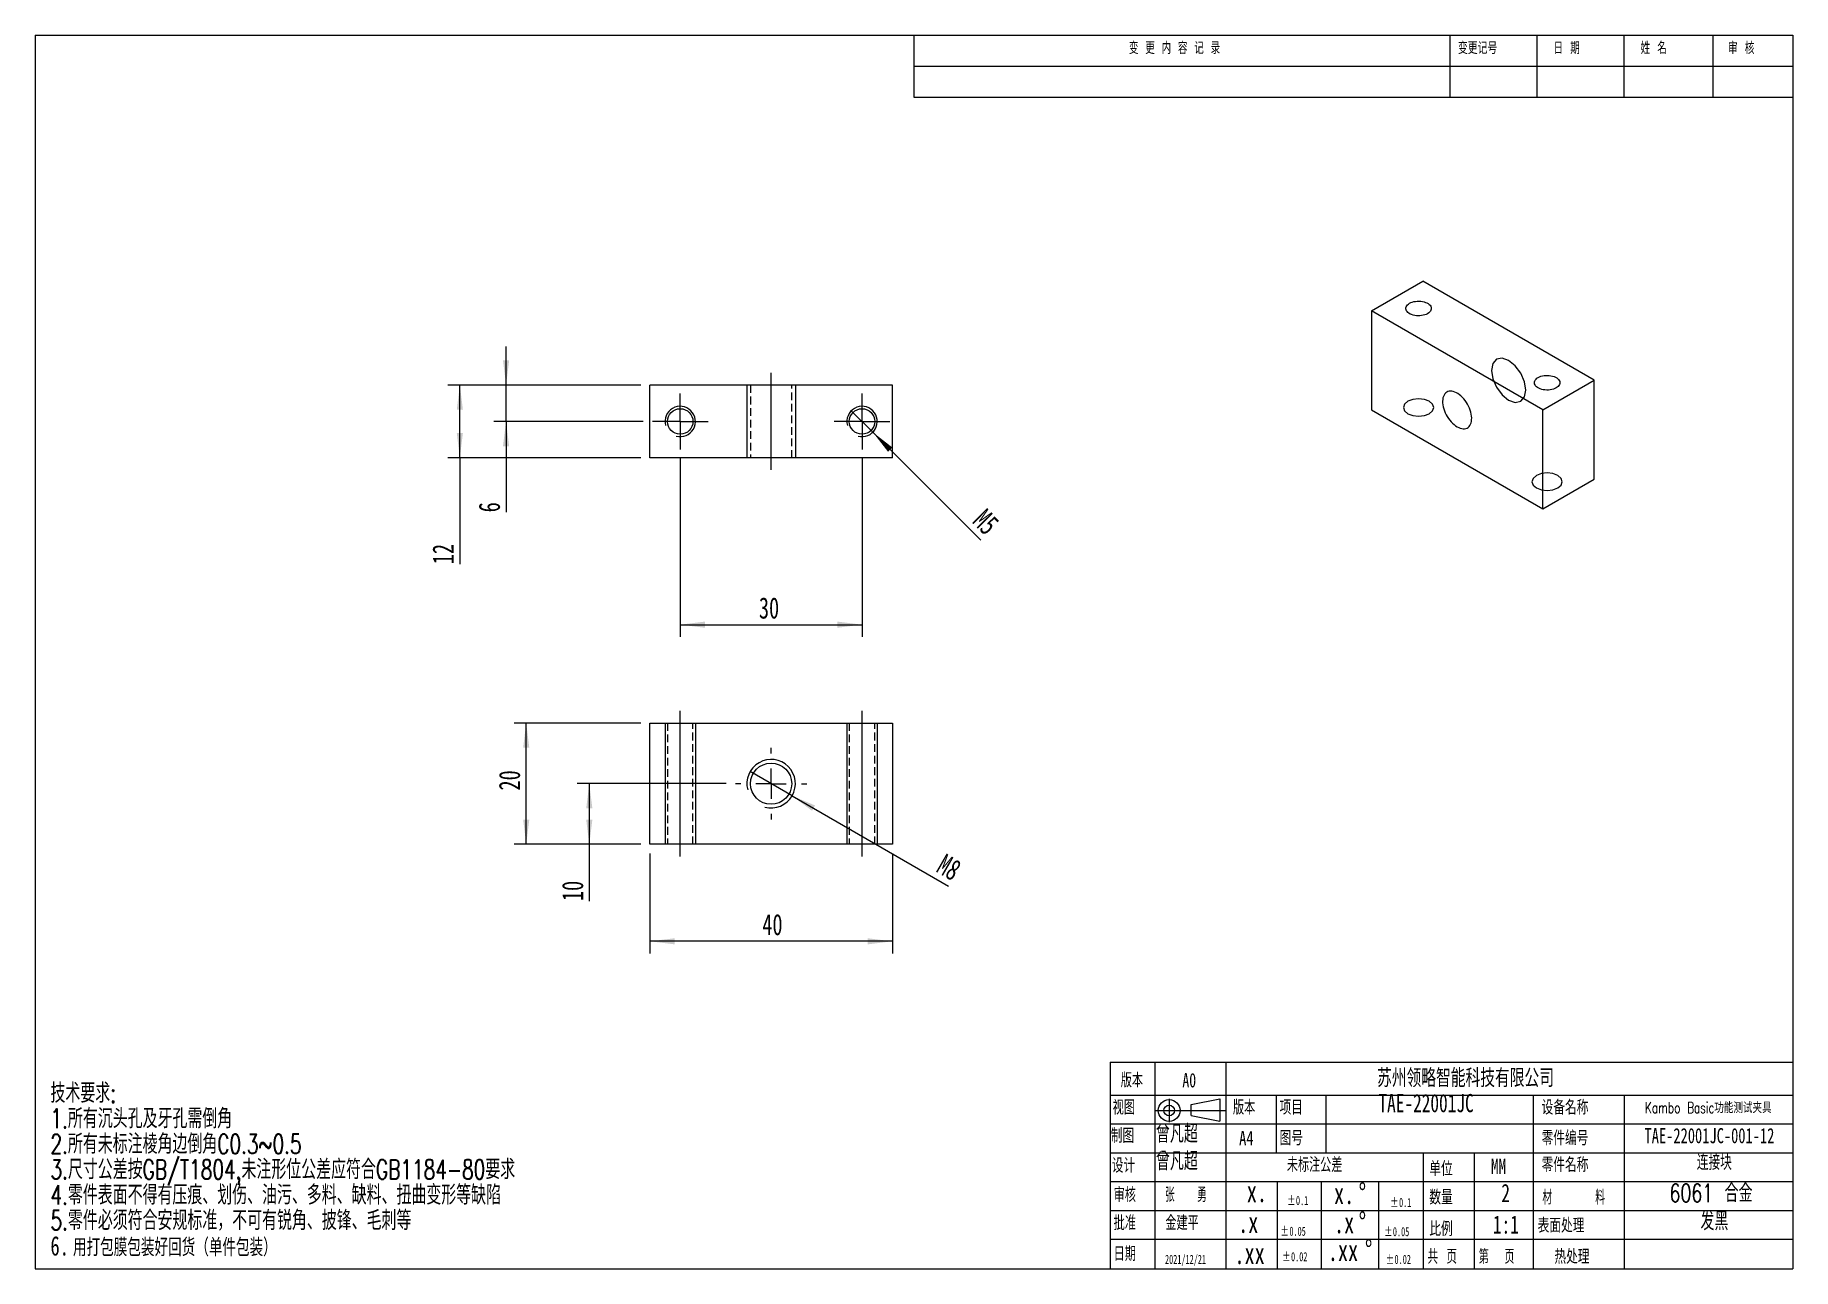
# Model space of a CAD drawing. Extents: x 2 to 292, y 3 to 207.
import ezdxf

# ---------------------------------------------------------------- set-up
doc = ezdxf.new("R2010")
doc.units = 0
for name, pattern in [('SLD-中心线', [34.29, 30.48, -1.27, 1.27, -1.27]), ('SLD-实线', [0]), ('SLD-虚线', [1.905, 1.27, -0.635])]:
    doc.linetypes.add(name, pattern=pattern)
doc.layers.get('0').update_dxf_attribs({"linetype": 'CONTINUOUS'})
for name, color, linetype in [('FORMAT', 7, 'SLD-实线'), ('图层1', 5, 'SLD-中心线'), ('图层7', 7, 'SLD-实线'), ('图框', 7, 'SLD-实线'), ('粗实线', 7, 'SLD-实线')]:
    doc.layers.add(name, color=color, linetype=linetype)
doc.styles.add('SLDTEXTSTYLE0', font='TXT', dxfattribs={"width": 0.7, "bigfont": 'bigfont'})
doc.styles.add('SLDTEXTSTYLE1', font='TXT', dxfattribs={"width": 0.736842, "bigfont": 'bigfont'})
doc.styles.add('SLDTEXTSTYLE2', font='TXT', dxfattribs={"width": 0.7})
doc.styles.add('SLDTEXTSTYLE3', font='TXT', dxfattribs={"width": 0.663})
doc.styles.add('SLDTEXTSTYLE4', font='TXT', dxfattribs={"width": 0.559211, "bigfont": 'bigfont'})
doc.styles.add('SLDTEXTSTYLE5', font='TXT', dxfattribs={"width": 0.736842})
doc.styles.add('SLDTEXTSTYLE6', font='TXT', dxfattribs={"width": 0.629187, "bigfont": 'bigfont'})
doc.styles.add('SLDTEXTSTYLE7', font='TXT', dxfattribs={"width": 0.657895, "bigfont": 'bigfont'})
doc.styles.add('SLDTEXTSTYLE8', font='TXT', dxfattribs={"width": 0.618421, "bigfont": 'bigfont'})
doc.styles.add('SLDTEXTSTYLE9', font='TXT', dxfattribs={"width": 0.58, "bigfont": 'bigfont'})
doc.dimstyles.new('SLDDIMSTYLE0', dxfattribs={"dimtxt": 3.5, "dimasz": 4.08, "dimexe": 0, "dimexo": 0.0625, "dimgap": 0.875, "dimtad": 2, "dimrnd": 1e-09, "dimzin": 12, "dimtxsty": 'SLDTEXTSTYLE2', "dimsah": 1, "dimcen": 0.09, "dimazin": 3, "dimtfac": 1, "dimtofl": 0, "dimtmove": 0, "dimatfit": 3, "dimtolj": 1, "dimtzin": 12})
doc.dimstyles.new('SLDDIMSTYLE1', dxfattribs={"dimtxt": 3.5, "dimasz": 4.08, "dimexe": 0, "dimexo": 0.0625, "dimgap": 0.875, "dimtad": 2, "dimrnd": 1e-09, "dimzin": 12, "dimtxsty": 'SLDTEXTSTYLE2', "dimblk1": 'NONE', "dimsah": 1, "dimcen": 0, "dimazin": 3, "dimtfac": 1, "dimtmove": 0, "dimatfit": 3, "dimtolj": 1, "dimtzin": 12})
doc.dimstyles.new('SLDDIMSTYLE2', dxfattribs={"dimtxt": 3.5, "dimasz": 4.08, "dimexe": 0, "dimexo": 0.0625, "dimgap": 0.875, "dimtad": 2, "dimrnd": 1e-09, "dimzin": 12, "dimtxsty": 'SLDTEXTSTYLE2', "dimsah": 1, "dimcen": 0.09, "dimazin": 3, "dimtfac": 1, "dimtmove": 0, "dimatfit": 3, "dimtolj": 1, "dimtzin": 12})

# ---------------------------------------------------------------- blocks, each defined once
blk = doc.blocks.new('SW_NOTE_0')
at = {"layer": '图层7', "color": 0, "char_height": 1.5, "attachment_point": 1, "style": 'SLDTEXTSTYLE3'}
for s, insert in [('%%p', (0, 1.93)), ('0.05', (1.44, 1.93))]:
    blk.add_mtext(s, dxfattribs=dict(at, insert=insert))
blk = doc.blocks.new('SW_NOTE_1')
at = {"layer": '图层7', "color": 0, "char_height": 1.5, "attachment_point": 1, "style": 'SLDTEXTSTYLE3'}
for s, insert in [('%%p', (0, 1.93)), ('0.02', (1.44, 1.93))]:
    blk.add_mtext(s, dxfattribs=dict(at, insert=insert))
blk = doc.blocks.new('SW_NOTE_2')
at = {"layer": '图层7', "color": 0, "char_height": 1.5, "attachment_point": 1, "style": 'SLDTEXTSTYLE3'}
for s, insert in [('%%p', (0, 1.93)), ('0.1', (1.44, 1.93))]:
    blk.add_mtext(s, dxfattribs=dict(at, insert=insert))
blk = doc.blocks.new('SW_NOTE_3')
at = {"layer": '图层7', "color": 0, "attachment_point": 1}
for s, insert, char_height, style in [('\\M+18B5A术\\M+19776\\M+18B81:', (0, 4.13), 3.2, 'SLDTEXTSTYLE0'), ('1.\\M+18F8A\\M+1974C沉头\\M+18D45\\M+18B79\\M+189E5\\M+18D45\\M+18EF9\\M+1937C\\M+18A70', (0, -0.07), 3.2, 'SLDTEXTSTYLE0'), ('2.\\M+18F8A\\M+1974C\\M+196A2标\\M+1928D棱\\M+18A70边\\M+1937C\\M+18A70C0.3~0.5', (0, -4.27), 3.2, 'SLDTEXTSTYLE0'), ('3.\\M+18EDA\\M+190A1\\M+18CF6\\M+18DB7\\M+188C2GB/T1804,\\M+196A2\\M+1928D\\M+18C60\\M+188CA\\M+18CF6\\M+18DB7应\\M+19584\\M+18D87GB1184-80\\M+19776\\M+18B81', (0, -8.47), 3.2, 'SLDTEXTSTYLE0'), ('4.\\M+197EB\\M+18C8F\\M+1955C\\M+196CA\\M+19573\\M+193BE\\M+1974C压\\M+18DAD\\M+18141划伤\\M+18141\\M+196FB污\\M+18141\\M+191BD\\M+197BF\\M+18141\\M+1E39E\\M+197BF\\M+18141扭\\M+18BC8变\\M+18C60\\M+19399\\M+1E39E\\M+1E89C', (0, -12.67), 3.2, 'SLDTEXTSTYLE0'), ('5.\\M+197EB\\M+18C8F\\M+1954B须\\M+19584\\M+18D87\\M+188C0规标\\M+18F79\\M+18143\\M+19573\\M+189C2\\M+1974C锐\\M+18A70\\M+18141\\M+194E2锋\\M+18141\\M+196D1\\M+18E68\\M+19399', (0, -16.87), 3.2, 'SLDTEXTSTYLE0'), ('6.', (0, -21.07), 3.2, 'SLDTEXTSTYLE2'), ('\\M+19770\\M+191C5\\M+195EF\\M+1968C\\M+195EF\\M+19195\\M+18D44\\M+189F1货\\M+18169单\\M+18C8F\\M+195EF\\M+19195\\M+1816A', (3.72, -21.47), 2.91042, 'SLDTEXTSTYLE0')]:
    blk.add_mtext(s, dxfattribs=dict(at, insert=insert, char_height=char_height, style=style))
blk = doc.blocks.new('SW_NOTE_4')
at = {"layer": '图层7', "color": 0, "char_height": 3.5, "attachment_point": 1, "style": 'SLDTEXTSTYLE2'}
for s, insert in [('.x', (0, 4.51)), ('%%d', (4.07, 4.51))]:
    blk.add_mtext(s, dxfattribs=dict(at, insert=insert))
blk = doc.blocks.new('SW_NOTE_5')
at = {"layer": '图层7', "color": 0, "char_height": 3.5, "attachment_point": 1, "style": 'SLDTEXTSTYLE2'}
for s, insert in [('x.', (0, 4.51)), ('%%d', (4.07, 4.51))]:
    blk.add_mtext(s, dxfattribs=dict(at, insert=insert))
blk = doc.blocks.new('SW_NOTE_6')
at = {"layer": '图层7', "color": 0, "char_height": 3.5, "attachment_point": 1, "style": 'SLDTEXTSTYLE2'}
for s, insert in [('.xx', (0, 4.51)), ('%%d', (6.11, 4.51))]:
    blk.add_mtext(s, dxfattribs=dict(at, insert=insert))
blk = doc.blocks.new('SW_NOTE_7')
at = {"layer": '图层7', "color": 0, "char_height": 1.5, "attachment_point": 1, "style": 'SLDTEXTSTYLE3'}
for s, insert in [('%%p', (0, 1.93)), ('0.1', (1.44, 1.93))]:
    blk.add_mtext(s, dxfattribs=dict(at, insert=insert))
blk = doc.blocks.new('SW_NOTE_8')
at = {"layer": '图层7', "color": 0, "char_height": 1.5, "attachment_point": 1, "style": 'SLDTEXTSTYLE3'}
for s, insert in [('%%p', (0, 1.93)), ('0.05', (1.44, 1.93))]:
    blk.add_mtext(s, dxfattribs=dict(at, insert=insert))
blk = doc.blocks.new('SW_NOTE_9')
at = {"layer": '图层7', "color": 0, "char_height": 1.5, "attachment_point": 1, "style": 'SLDTEXTSTYLE3'}
for s, insert in [('%%p', (0, 1.93)), ('0.02', (1.44, 1.93))]:
    blk.add_mtext(s, dxfattribs=dict(at, insert=insert))
blk = doc.blocks.new('_D')
at = {"layer": '图框', "color": 5}
for p, q in [((103.63, 71.62), (103.63, 55.12)), ((143.63, 71.62), (143.63, 55.12)), ((143.63, 57.12), (103.63, 57.12))]:
    blk.add_line(p, q, dxfattribs=at)
for points in [[(103.63, 57.12), (107.71, 56.61), (107.71, 57.62)], [(143.63, 57.12), (139.55, 57.62), (139.55, 56.61)]]:
    blk.add_solid(points, dxfattribs=at)
at = {"layer": '图框', "color": 5, "insert": (122.18, 61.63), "char_height": 3.5, "attachment_point": 1, "style": 'SLDTEXTSTYLE2'}
blk.add_mtext('40', dxfattribs=at)
blk = doc.blocks.new('_D_1')
at = {"layer": '图框', "color": 5}
for p, q in [((102.13, 93.12), (81.22, 93.12)), ((83.22, 73.12), (83.22, 93.12)), ((102.13, 73.12), (81.22, 73.12))]:
    blk.add_line(p, q, dxfattribs=at)
for points in [[(83.22, 93.12), (82.72, 89.04), (83.73, 89.04)], [(83.22, 73.12), (83.73, 77.2), (82.72, 77.2)]]:
    blk.add_solid(points, dxfattribs=at)
at = {"layer": '图框', "color": 5, "insert": (78.71, 81.99), "char_height": 3.5, "attachment_point": 1, "rotation": 90, "style": 'SLDTEXTSTYLE2'}
blk.add_mtext('20', dxfattribs=at)
blk = doc.blocks.new('_D_2')
at = {"layer": '图框', "color": 5}
for p, q in [((116.23, 83.12), (91.63, 83.12)), ((93.63, 83.12), (93.63, 73.12)), ((102.13, 73.12), (91.63, 73.12)), ((93.63, 73.12), (93.63, 63.76))]:
    blk.add_line(p, q, dxfattribs=at)
for points in [[(93.63, 83.12), (93.12, 79.04), (94.14, 79.04)], [(93.63, 73.12), (94.14, 77.2), (93.12, 77.2)]]:
    blk.add_solid(points, dxfattribs=at)
at = {"layer": '图框', "color": 5, "insert": (89.12, 63.76), "char_height": 3.5, "attachment_point": 1, "rotation": 90, "style": 'SLDTEXTSTYLE2'}
blk.add_mtext('10', dxfattribs=at)
blk = doc.blocks.new('_D_3')
at = {"layer": '图框', "color": 5}
for q in [(120.17, 85.12), (152.92, 66.21)]:
    blk.add_line((127.1, 81.12), q, dxfattribs=at)
blk.add_solid([(127.1, 81.12), (130.38, 78.64), (130.88, 79.52)], dxfattribs=at)
at = {"layer": '图框', "color": 5, "insert": (152.43, 71.69), "char_height": 3.5, "attachment_point": 1, "rotation": 330, "style": 'SLDTEXTSTYLE2'}
blk.add_mtext('M8', dxfattribs=at)
blk = doc.blocks.new('_NONE')
blk = doc.blocks.new('SW_CENTERMARKSYMBOL_0')
at = {"layer": '图框', "color": 0}
for p, q in [((0, 5), (0, 5.9)), ((-5, 0), (-5.9, 0)), ((0, 0), (-2.5, 0)), ((0, 0), (0, 2.5)), ((0, 0), (0, -2.5)), ((0, 0), (2.5, 0)), ((5, 0), (5.9, 0)), ((0, -5), (0, -5.9))]:
    blk.add_line(p, q, dxfattribs=at)
blk = doc.blocks.new('_D_4')
at = {"layer": '图框', "color": 5}
for p, q in [((102.13, 148.86), (70.27, 148.86)), ((72.27, 136.86), (72.27, 148.86)), ((102.13, 136.86), (70.27, 136.86)), ((72.27, 136.86), (72.27, 119.32))]:
    blk.add_line(p, q, dxfattribs=at)
for points in [[(72.27, 148.86), (71.77, 144.78), (72.78, 144.78)], [(72.27, 136.86), (72.78, 140.94), (71.77, 140.94)]]:
    blk.add_solid(points, dxfattribs=at)
at = {"layer": '图框', "color": 5, "insert": (67.76, 119.32), "char_height": 3.5, "attachment_point": 1, "rotation": 90, "style": 'SLDTEXTSTYLE2'}
blk.add_mtext('12', dxfattribs=at)
blk = doc.blocks.new('_D_5')
at = {"layer": '图框', "color": 5}
for p, q in [((108.63, 136.76), (108.63, 107.34)), ((138.63, 136.76), (138.63, 107.34)), ((108.63, 109.34), (138.63, 109.34))]:
    blk.add_line(p, q, dxfattribs=at)
for points in [[(108.63, 109.34), (112.71, 108.83), (112.71, 109.85)], [(138.63, 109.34), (134.55, 109.85), (134.55, 108.83)]]:
    blk.add_solid(points, dxfattribs=at)
at = {"layer": '图框', "color": 5, "insert": (121.62, 113.85), "char_height": 3.5, "attachment_point": 1, "style": 'SLDTEXTSTYLE2'}
blk.add_mtext('30', dxfattribs=at)
blk = doc.blocks.new('_D_6')
at = {"layer": '图框', "color": 5}
for p, q in [((79.9, 148.86), (79.9, 155.21)), ((102.13, 148.86), (77.9, 148.86)), ((79.9, 142.86), (79.9, 148.86)), ((102.53, 142.86), (77.9, 142.86)), ((79.9, 142.86), (79.9, 127.87))]:
    blk.add_line(p, q, dxfattribs=at)
for points in [[(79.9, 148.86), (80.41, 152.94), (79.39, 152.94)], [(79.9, 142.86), (79.39, 138.78), (80.41, 138.78)]]:
    blk.add_solid(points, dxfattribs=at)
at = {"layer": '图框', "color": 5, "insert": (75.39, 127.87), "char_height": 3.5, "attachment_point": 1, "rotation": 90, "style": 'SLDTEXTSTYLE2'}
blk.add_mtext('6', dxfattribs=at)
blk = doc.blocks.new('_D_7')
at = {"layer": '图框', "color": 5}
for q in [(136.86, 144.62), (158.21, 123.28)]:
    blk.add_line((140.4, 141.09), q, dxfattribs=at)
blk.add_solid([(140.4, 141.09), (142.93, 137.84), (143.64, 138.56)], dxfattribs=at)
at = {"layer": '图框', "color": 5, "insert": (159.15, 128.71), "char_height": 3.5, "attachment_point": 1, "rotation": 315, "style": 'SLDTEXTSTYLE2'}
blk.add_mtext('M5', dxfattribs=at)
blk = doc.blocks.new('SW_CENTERMARKSYMBOL_1')
at = {"layer": '图框', "color": 0}
for p, q in [((0, 2.5), (0, 4.6)), ((-2.5, 0), (-4.6, 0)), ((0, 0), (-2.5, 0)), ((0, 0), (0, 2.5)), ((0, 0), (0, -2.5)), ((0, 0), (2.5, 0)), ((2.5, 0), (4.6, 0)), ((0, -2.5), (0, -4.6))]:
    blk.add_line(p, q, dxfattribs=at)
blk = doc.blocks.new('SW_CENTERMARKSYMBOL_2')
at = {"layer": '图框', "color": 0}
for p, q in [((0, 2.5), (0, 4.6)), ((-2.5, 0), (-4.6, 0)), ((0, 0), (-2.5, 0)), ((0, 0), (0, 2.5)), ((0, 0), (0, -2.5)), ((0, 0), (2.5, 0)), ((2.5, 0), (4.6, 0)), ((0, -2.5), (0, -4.6))]:
    blk.add_line(p, q, dxfattribs=at)

msp = doc.modelspace()

# ---------------------------------------------------------------- linework, layer by layer
at = {"color": 7, "linetype": 'SLD-实线'}
for p, q in [((222.672, 161.082), (231.158, 165.981)), ((259.442, 149.652), (231.158, 165.981)), ((222.672, 161.082), (222.672, 144.751)), ((250.957, 144.754), (222.672, 161.082)), ((143.632, 148.856), (103.632, 148.856)), ((103.632, 136.856), (103.632, 148.856)), ((119.632, 148.856), (119.632, 136.856)), ((127.632, 148.856), (127.632, 136.856)), ((143.632, 136.856), (143.632, 148.856)), ((250.957, 144.754), (259.442, 149.652)), ((259.442, 133.322), (259.442, 149.652)), ((222.672, 144.751), (250.957, 128.423)), ((250.957, 128.423), (250.957, 144.754)), ((143.632, 136.856), (103.632, 136.856)), ((250.957, 128.423), (259.442, 133.322)), ((103.632, 73.115), (103.632, 93.115)), ((103.632, 93.115), (143.632, 93.115)), ((106.132, 93.115), (106.132, 73.115)), ((111.132, 93.115), (111.132, 73.115)), ((136.132, 93.115), (136.132, 73.115)), ((141.132, 93.115), (141.132, 73.115)), ((143.632, 93.115), (143.632, 73.115)), ((143.632, 73.115), (103.632, 73.115))]:
    msp.add_line(p, q, dxfattribs=at)
at = {"color": 7, "linetype": 'SLD-虚线'}
for p, q in [((120.232, 148.856), (120.232, 136.856)), ((127.032, 136.856), (127.032, 148.856)), ((106.532, 93.115), (106.532, 73.115)), ((110.732, 73.115), (110.732, 93.115)), ((136.532, 93.115), (136.532, 73.115)), ((140.732, 73.115), (140.732, 93.115))]:
    msp.add_line(p, q, dxfattribs=at)
at = {"color": 7, "linetype": 'SLD-实线', "flags": 128}
for points in [[(231.935, 160.633), (231.719, 160.524), (231.48, 160.434), (231.221, 160.363), (230.948, 160.313), (230.665, 160.284), (230.379, 160.279), (230.094, 160.296), (229.815, 160.335), (229.549, 160.396), (229.299, 160.477), (229.07, 160.577), (228.868, 160.694), (228.694, 160.825), (228.554, 160.97), (228.449, 161.124), (228.381, 161.284), (228.352, 161.449), (228.361, 161.614), (228.41, 161.777), (228.497, 161.935), (228.62, 162.085), (228.777, 162.223), (228.966, 162.348), (229.182, 162.456), (229.421, 162.547), (229.68, 162.618), (229.953, 162.668), (230.236, 162.696), (230.522, 162.702), (230.807, 162.685), (231.086, 162.646), (231.352, 162.585), (231.602, 162.504), (231.831, 162.404), (232.033, 162.287), (232.206, 162.155), (232.347, 162.011), (232.452, 161.857), (232.52, 161.696), (232.549, 161.532), (232.539, 161.366), (232.491, 161.203), (232.404, 161.046), (232.281, 160.896), (232.124, 160.758), (231.935, 160.633)], [(245.3, 152.917), (244.217, 153.294), (243.3, 153.115), (242.687, 152.41), (242.471, 151.284), (242.687, 149.91), (243.3, 148.496), (244.217, 147.258), (245.3, 146.385), (246.382, 146.009), (247.3, 146.187), (247.913, 146.893), (248.128, 148.018), (247.913, 149.393), (247.3, 150.806), (246.382, 152.044), (245.3, 152.917)], [(253.149, 148.387), (252.933, 148.278), (252.693, 148.188), (252.434, 148.116), (252.161, 148.066), (251.878, 148.038), (251.592, 148.033), (251.307, 148.05), (251.028, 148.089), (250.762, 148.149), (250.512, 148.231), (250.284, 148.331), (250.081, 148.448), (249.908, 148.579), (249.767, 148.724), (249.662, 148.878), (249.594, 149.038), (249.565, 149.203), (249.575, 149.368), (249.623, 149.531), (249.71, 149.689), (249.833, 149.838), (249.99, 149.977), (250.179, 150.101), (250.395, 150.21), (250.634, 150.301), (250.893, 150.372), (251.166, 150.422), (251.449, 150.45), (251.735, 150.456), (252.02, 150.439), (252.299, 150.4), (252.566, 150.339), (252.815, 150.258), (253.044, 150.158), (253.246, 150.041), (253.42, 149.909), (253.56, 149.765), (253.665, 149.611), (253.733, 149.45), (253.762, 149.286), (253.753, 149.12), (253.704, 148.957), (253.617, 148.8), (253.494, 148.65), (253.337, 148.512), (253.149, 148.387)], [(232.218, 146.18), (231.407, 146.493), (230.45, 146.603), (229.494, 146.493), (228.683, 146.18), (228.141, 145.712), (227.95, 145.16), (228.141, 144.607), (228.683, 144.139), (229.494, 143.826), (230.45, 143.716), (231.407, 143.826), (232.218, 144.139), (232.76, 144.607), (232.95, 145.16), (232.76, 145.712), (232.218, 146.18)], [(236.814, 141.976), (237.07, 141.845), (237.323, 141.746), (237.569, 141.681), (237.808, 141.651), (238.035, 141.656), (238.248, 141.696), (238.445, 141.771), (238.624, 141.88), (238.782, 142.021), (238.917, 142.193), (239.029, 142.395), (239.116, 142.622), (239.177, 142.874), (239.211, 143.148), (239.218, 143.439), (239.197, 143.746), (239.15, 144.063), (239.076, 144.389), (238.976, 144.719), (238.852, 145.049), (238.705, 145.375), (238.537, 145.695), (238.349, 146.004), (238.143, 146.299), (237.923, 146.576), (237.69, 146.833), (237.447, 147.066), (237.197, 147.273), (236.942, 147.451), (236.686, 147.599), (236.432, 147.714), (236.182, 147.796), (235.939, 147.844), (235.706, 147.856), (235.485, 147.833), (235.28, 147.776), (235.092, 147.684), (234.923, 147.559), (234.776, 147.402), (234.652, 147.215), (234.553, 147), (234.479, 146.76), (234.432, 146.497), (234.411, 146.214), (234.418, 145.915), (234.452, 145.602), (234.513, 145.28), (234.599, 144.952), (234.711, 144.622), (234.847, 144.293), (235.005, 143.969), (235.184, 143.654), (235.381, 143.352), (235.594, 143.065), (235.821, 142.798), (236.059, 142.553), (236.306, 142.333), (236.559, 142.14), (236.814, 141.976)], [(253.431, 133.934), (252.62, 134.247), (251.664, 134.357), (250.707, 134.247), (249.896, 133.934), (249.354, 133.466), (249.164, 132.913), (249.354, 132.361), (249.896, 131.893), (250.707, 131.58), (251.664, 131.47), (252.62, 131.58), (253.431, 131.893), (253.973, 132.361), (254.164, 132.913), (253.973, 133.466), (253.431, 133.934)]]:
    msp.add_lwpolyline(points, dxfattribs=at)
at = {"color": 7, "linetype": 'SLD-实线'}
for centre, radius in [((108.632, 142.856), 2.1), ((138.632, 142.856), 2.1), ((123.632, 83.115), 3.4)]:
    msp.add_circle(centre, radius, dxfattribs=at)
for centre, radius in [((108.632, 142.856), 2.5), ((138.632, 142.856), 2.5), ((123.632, 83.115), 4)]:
    msp.add_arc(centre, radius, 255, 195, dxfattribs=at)
at = {"layer": 'FORMAT'}
for p, q in [((186.911, 37.198), (186.911, 3.096)), ((198.661, 37.198), (198.661, 3.096)), ((179.553, 31.758), (292.203, 31.758)), ((192.951, 30.201), (197.689, 31.126)), ((192.951, 28.384), (192.951, 30.201)), ((197.689, 31.126), (197.689, 27.459)), ((206.951, 31.758), (206.951, 22.245)), ((215.155, 31.758), (215.155, 22.245)), ((249.362, 31.758), (249.362, 3.096)), ((264.4, 31.758), (264.4, 3.096)), ((179.553, 27.002), (292.203, 27.002)), ((192.951, 28.384), (197.689, 27.459)), ((179.553, 22.245), (292.203, 22.245)), ((231.209, 22.245), (231.209, 3.096)), ((239.69, 3.096), (239.69, 22.245)), ((179.553, 17.488), (292.203, 17.488)), ((207.102, 17.488), (207.102, 3.096)), ((214.371, 17.488), (214.371, 3.096)), ((223.838, 17.488), (223.838, 3.096)), ((179.553, 12.731), (292.203, 12.731)), ((179.553, 7.974), (292.203, 7.974))]:
    msp.add_line(p, q, dxfattribs=at)
at = {"layer": 'FORMAT', "linetype": 'SLD-中心线'}
for p, q in [((186.911, 29.213), (198.518, 29.213)), ((189.302, 31.121), (189.302, 27.304))]:
    msp.add_line(p, q, dxfattribs=at)
at = {"layer": 'FORMAT'}
for radius in [1.813, 0.888]:
    msp.add_circle((189.302, 29.213), radius, dxfattribs=at)
at = {"layer": '图层7', "color": 5}
for p, q in [((147.203, 206.571), (147.203, 196.354)), ((235.632, 206.571), (235.632, 196.354)), ((249.962, 206.571), (249.962, 196.354)), ((264.292, 206.571), (264.292, 196.354)), ((279.004, 206.571), (279.004, 196.354)), ((147.203, 201.442), (292.203, 201.442)), ((147.203, 196.354), (292.203, 196.354))]:
    msp.add_line(p, q, dxfattribs=at)
at = {"layer": '图框', "color": 5, "linetype": 'SLD-中心线'}
for p, q in [((123.632, 134.856), (123.632, 150.856)), ((108.632, 71.115), (108.632, 95.115)), ((138.632, 71.115), (138.632, 95.115))]:
    msp.add_line(p, q, dxfattribs=at)
at = {"layer": '粗实线', "color": 5}
for p, q in [((2.203, 206.571), (2.203, 3.096)), ((2.203, 206.571), (292.203, 206.571)), ((292.203, 206.571), (292.203, 3.096)), ((2.203, 3.096), (292.203, 3.096))]:
    msp.add_line(p, q, dxfattribs=at)
at = {"layer": '粗实线'}
for q in [(179.553, 3.096), (292.203, 37.198)]:
    msp.add_line((179.553, 37.198), q, dxfattribs=at)

# ---------------------------------------------------------------- block references
at = {"layer": '图层7', "color": 5}
msp.add_blockref('SW_NOTE_3', (4.728, 29.562), dxfattribs=at)
at = {"layer": '图层7'}
for name, p in [('SW_NOTE_5', (216.501, 12.756)), ('SW_NOTE_2', (208.781, 13.184)), ('SW_NOTE_7', (225.794, 12.86)), ('SW_NOTE_4', (216.501, 7.948)), ('SW_NOTE_0', (207.699, 8.118)), ('SW_NOTE_8', (224.773, 8.053)), ('SW_NOTE_1', (207.97, 3.918)), ('SW_NOTE_6', (215.483, 3.373)), ('SW_NOTE_9', (225.043, 3.478))]:
    msp.add_blockref(name, p, dxfattribs=at)
at = {"layer": '图框', "color": 5}
for name, p in [('SW_CENTERMARKSYMBOL_2', (108.632, 142.856)), ('SW_CENTERMARKSYMBOL_1', (138.632, 142.856)), ('SW_CENTERMARKSYMBOL_0', (123.632, 83.115))]:
    msp.add_blockref(name, p, dxfattribs=at)

# ---------------------------------------------------------------- texts
at = {"layer": 'FORMAT', "char_height": 2.38125, "attachment_point": 2, "style": 'SLDTEXTSTYLE0'}
for s, insert in [('\\M+194C5\\M+1967B', (183.15, 35.395)), ('\\M+196A2标\\M+1928D\\M+18CF6\\M+18DB7', (213.304, 21.453))]:
    msp.add_mtext(s, dxfattribs=dict(at, insert=insert))
at = {"layer": 'FORMAT', "color": 5, "insert": (192.618, 35.395), "char_height": 2.3813, "attachment_point": 2, "style": 'SLDTEXTSTYLE2'}
msp.add_mtext('A0', dxfattribs=at)
at = {"layer": '图层1'}
for s, insert, char_height, attachment_point, style in [('TAE-22001JC', (231.685, 31.928), 3, 2, 'SLDTEXTSTYLE2'), ('Kambo Basic\\M+18CF7\\M+1945C测试夹\\M+18BEF', (278.253, 30.577), 1.8, 2, 'SLDTEXTSTYLE0'), ('\\M+1915C\\M+1967D\\M+192B4', (187.11, 26.877), 3, 1, 'SLDTEXTSTYLE0'), ('TAE-22001JC-001-12', (278.443, 26.315), 2.5, 2, 'SLDTEXTSTYLE2'), ('\\M+1915C\\M+1967D\\M+192B4', (187.11, 22.349), 3, 1, 'SLDTEXTSTYLE0'), ('连\\M+190DA块', (279.252, 21.91), 2.5, 2, 'SLDTEXTSTYLE0'), ('6061 \\M+18D87\\M+18BE0', (278.709, 17.106), 3, 2, 'SLDTEXTSTYLE0'), ('2', (244.822, 17.106), 3, 2, 'SLDTEXTSTYLE2'), ('1:1', (244.857, 11.897), 3, 2, 'SLDTEXTSTYLE2'), ('发\\M+1FC4B', (279.262, 12.462), 3, 2, 'SLDTEXTSTYLE0')]:
    msp.add_mtext(s, dxfattribs=dict(at, insert=insert, char_height=char_height, attachment_point=attachment_point, style=style))
at = {"layer": '图层7', "color": 5, "char_height": 2, "attachment_point": 1}
for s, insert, style in [('变 \\M+18D58 \\M+193E0 \\M+19765 记 录', (182.664, 205.456), 'SLDTEXTSTYLE6'), ('变\\M+18D58记\\M+18D86', (236.958, 205.456), 'SLDTEXTSTYLE1'), ('\\M+193FA \\M+18AFA', (252.719, 205.456), 'SLDTEXTSTYLE7'), ('\\M+190A9 \\M+196BC', (267.083, 205.456), 'SLDTEXTSTYLE7'), ('审 \\M+18A6A', (281.517, 205.456), 'SLDTEXTSTYLE7')]:
    msp.add_mtext(s, dxfattribs=dict(at, insert=insert, style=style))
at = {"layer": '图层7', "attachment_point": 1}
for s, insert, char_height, style in [('苏\\M+18F42领\\M+197AA\\M+19271\\M+1945C\\M+189C8\\M+18B5A\\M+1974C\\M+18CC0\\M+18CF6\\M+18E69', (223.608, 36.065), 3, 'SLDTEXTSTYLE1'), ('视图', (179.988, 30.907), 2.3813, 'SLDTEXTSTYLE0'), ('\\M+194C5\\M+1967B', (199.833, 30.907), 2.38125, 'SLDTEXTSTYLE0'), ('项\\M+196DA', (207.518, 30.907), 2.3813, 'SLDTEXTSTYLE1'), ('设备\\M+196BC\\M+18FCC', (250.753, 30.907), 2.38125, 'SLDTEXTSTYLE1'), ('\\M+190A7图', (179.671, 26.245), 2.3813, 'SLDTEXTSTYLE1'), ('\\M+197EB\\M+18C8F编\\M+18D86', (250.753, 25.857), 2.38125, 'SLDTEXTSTYLE1'), ('A4', (200.841, 25.857), 2.3813, 'SLDTEXTSTYLE5'), ('图\\M+18D86', (207.518, 25.857), 2.3813, 'SLDTEXTSTYLE1'), ('设计', (179.829, 21.328), 2.3813, 'SLDTEXTSTYLE1'), ('单\\M+188CA', (232.23, 20.804), 2.3813, 'SLDTEXTSTYLE1'), ('MM', (242.395, 21.262), 2.5, 'SLDTEXTSTYLE5'), ('\\M+197EB\\M+18C8F\\M+196BC\\M+18FCC', (250.753, 21.453), 2.38125, 'SLDTEXTSTYLE1'), ('审\\M+18A6A', (180.147, 16.508), 2.3813, 'SLDTEXTSTYLE0'), ('张   \\M+19745', (188.618, 16.508), 2.38125, 'SLDTEXTSTYLE9'), ('x.', (202.11, 17.591), 3.5, 'SLDTEXTSTYLE2'), ('\\M+19094\\M+197CA', (232.23, 16.085), 2.38125, 'SLDTEXTSTYLE1'), ('\\M+18DDE      \\M+197BF', (250.886, 16.085), 2.38125, 'SLDTEXTSTYLE4'), ('\\M+194E1\\M+18F79', (180.147, 11.864), 2.38125, 'SLDTEXTSTYLE0'), ('\\M+18BE0\\M+18C9A\\M+195BD', (188.678, 11.864), 2.38125, 'SLDTEXTSTYLE0'), ('.x', (200.684, 12.524), 3.5, 'SLDTEXTSTYLE2'), ('\\M+1955C\\M+196CA处\\M+1979D', (250.094, 11.441), 2.38125, 'SLDTEXTSTYLE1'), ('\\M+194E4\\M+197E1', (232.23, 10.877), 2.38125, 'SLDTEXTSTYLE1'), ('\\M+193FA\\M+18AFA', (180.147, 6.764), 2.38125, 'SLDTEXTSTYLE0'), ('.xx', (200.073, 7.385), 3.5, 'SLDTEXTSTYLE2'), ('\\M+18BA4 页', (231.937, 6.302), 2.3813, 'SLDTEXTSTYLE7'), ('\\M+191E6  页', (240.403, 6.302), 2.38125, 'SLDTEXTSTYLE8'), ('热处\\M+1979D', (252.87, 6.302), 2.3813, 'SLDTEXTSTYLE1'), ('2021/12/21', (188.618, 5.411), 1.5, 'SLDTEXTSTYLE3')]:
    msp.add_mtext(s, dxfattribs=dict(at, insert=insert, char_height=char_height, style=style))

# ---------------------------------------------------------------- dimensions: what is measured, and where the dimension line sits
at = {"layer": '图框', "color": 5}
for base, p1, p2, dimstyle, picture, middle in [((79.902, 148.856), (104.032, 142.856), (103.632, 148.856), 'SLDDIMSTYLE2', '_D_6', (79.902, 128.633)), ((72.274, 148.856), (103.632, 136.856), (103.632, 148.856), 'SLDDIMSTYLE0', '_D_4', (72.274, 120.856)), ((83.223, 93.115), (103.632, 73.115), (103.632, 93.115), 'SLDDIMSTYLE0', '_D_1', (83.223, 83.526)), ((93.632, 73.115), (117.732, 83.115), (103.632, 73.115), 'SLDDIMSTYLE0', '_D_2', (93.632, 65.299))]:
    dim = msp.add_linear_dim(base=base, p1=p1, p2=p2, angle=90, dimstyle=dimstyle, dxfattribs=at)
    dim.commit()
    dim.dimension.update_dxf_attribs({"geometry": picture, "text_midpoint": middle, "dimtype": 160})
for p1, p2, picture, middle in [((136.864, 144.624), (140.4, 141.088), '_D_7', (157.151, 124.338)), ((120.168, 85.115), (127.096, 81.115), '_D_3', (151.608, 66.963))]:
    dim = msp.add_diameter_dim_2p(p1=p1, p2=p2, dimstyle='SLDDIMSTYLE1', dxfattribs=at)
    dim.commit()
    dim.dimension.update_dxf_attribs({"geometry": picture, "text_midpoint": middle, "dimtype": 163})
for base, p1, p2, picture, middle in [((138.632, 109.342), (108.632, 138.256), (138.632, 138.256), '_D_5', (123.16, 109.342)), ((103.632, 57.115), (143.632, 73.115), (103.632, 73.115), '_D', (123.718, 57.115))]:
    dim = msp.add_linear_dim(base=base, p1=p1, p2=p2, dimstyle='SLDDIMSTYLE0', dxfattribs=at)
    dim.commit()
    dim.dimension.update_dxf_attribs({"geometry": picture, "text_midpoint": middle, "dimtype": 160})

doc.saveas('drawing.dxf')
